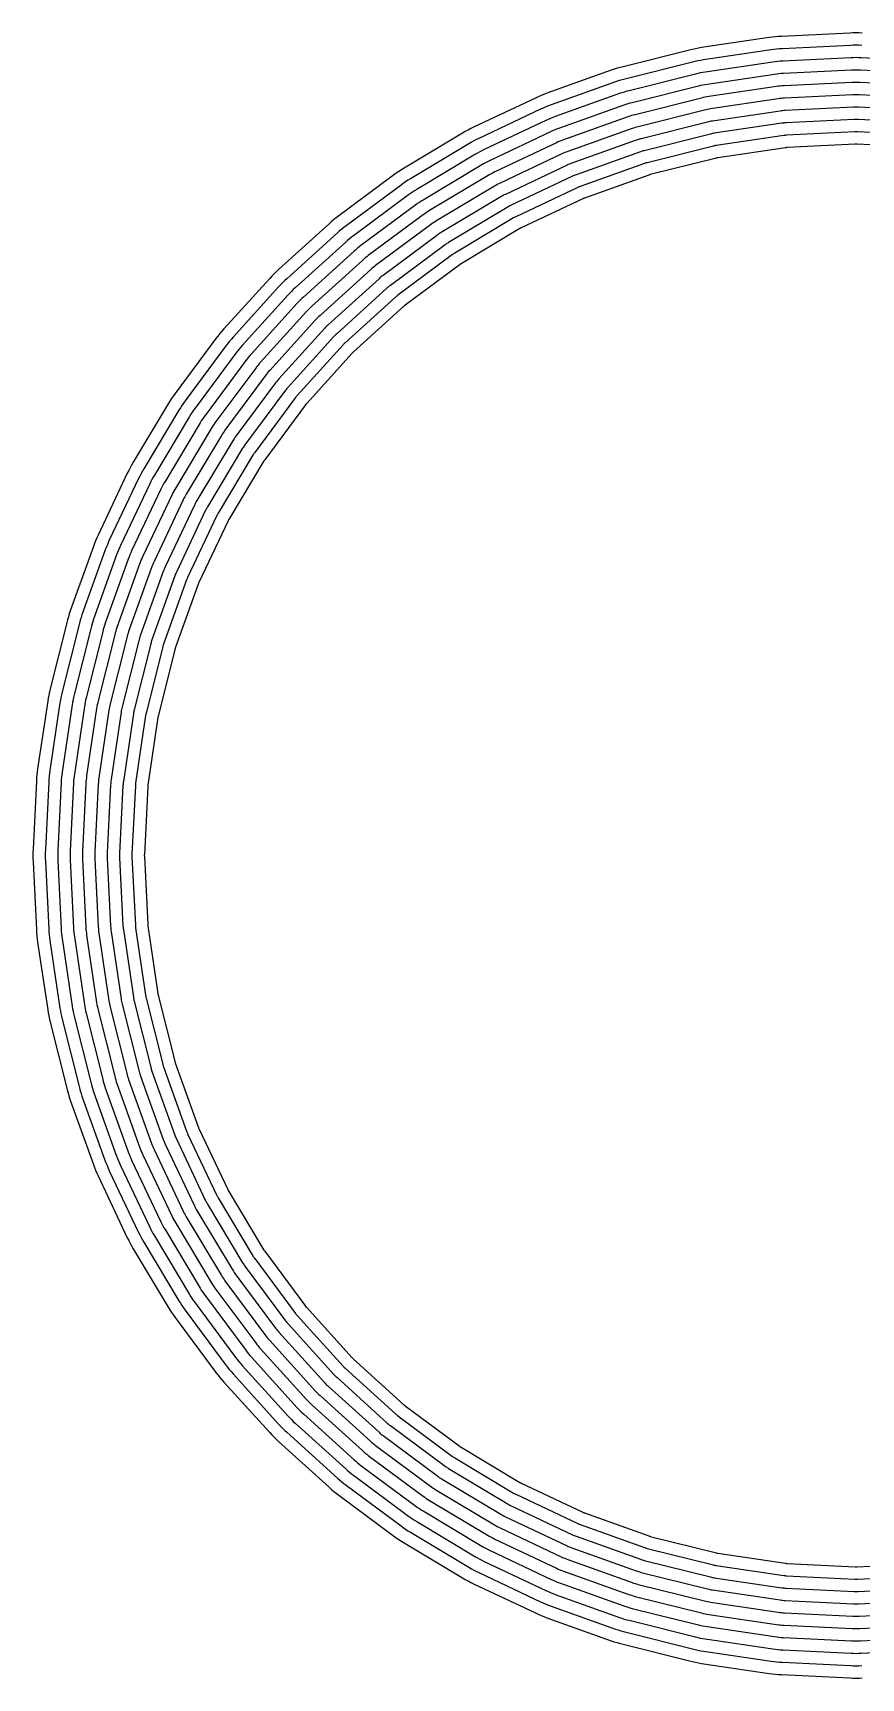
# Model space of a CAD drawing. Header units: metres. Extents: x 1.4 to 44.2, y 0.1 to 33.9.
# Drawn here: x 1.37 to 4.04, y 27.37 to 32.69 of the extents above; entities that cross this region are included whole.
import ezdxf

# ---------------------------------------------------------------- set-up
doc = ezdxf.new("R2010")
doc.units = ezdxf.units.M

msp = doc.modelspace()

# ---------------------------------------------------------------- linework, layer by layer
for points in [[(4.0451, 32.6845), (4.0351, 32.6849), (4.025, 32.685), (4.015, 32.6849), (4.0049, 32.6845), (3.7844, 32.6737), (3.7743, 32.6731), (3.7643, 32.6722), (3.7543, 32.6711), (3.7443, 32.6697), (3.5259, 32.6373), (3.516, 32.6357), (3.5061, 32.6339), (3.4962, 32.6318), (3.4864, 32.6295), (3.2723, 32.5758), (3.2625, 32.5733), (3.2529, 32.5705), (3.2433, 32.5674), (3.2337, 32.5642), (3.0258, 32.4898), (3.0164, 32.4863), (3.0071, 32.4825), (2.9978, 32.4786), (2.9887, 32.4744), (2.7891, 32.38), (2.78, 32.3756), (2.7711, 32.3709), (2.7623, 32.3661), (2.7536, 32.361), (2.5642, 32.2475), (2.5556, 32.2422), (2.5472, 32.2367), (2.5389, 32.231), (2.5307, 32.2251), (2.3534, 32.0936), (2.3454, 32.0875), (2.3375, 32.0812), (2.3298, 32.0747), (2.3223, 32.0681), (2.1587, 31.9198), (2.1513, 31.9129), (2.1441, 31.9059), (2.1371, 31.8987), (2.1302, 31.8913), (1.9819, 31.7277), (1.9753, 31.7202), (1.9688, 31.7125), (1.9625, 31.7046), (1.9564, 31.6966), (1.8249, 31.5193), (1.819, 31.5111), (1.8133, 31.5028), (1.8078, 31.4944), (1.8025, 31.4858), (1.689, 31.2964), (1.684, 31.2877), (1.6791, 31.2789), (1.6745, 31.27), (1.6701, 31.261), (1.5756, 31.0613), (1.5715, 31.0522), (1.5675, 31.043), (1.5638, 31.0336), (1.5603, 31.0242), (1.4859, 30.8163), (1.4826, 30.8068), (1.4796, 30.7972), (1.4767, 30.7875), (1.4742, 30.7778), (1.4205, 30.5636), (1.4182, 30.5538), (1.4161, 30.544), (1.4143, 30.5341), (1.4127, 30.5241), (1.3803, 30.3057), (1.3789, 30.2957), (1.3778, 30.2857), (1.377, 30.2757), (1.3763, 30.2657), (1.3655, 30.0451), (1.3651, 30.0351), (1.365, 30.025), (1.3651, 30.015), (1.3655, 30.0049), (1.3763, 29.7844), (1.377, 29.7743), (1.3778, 29.7643), (1.3789, 29.7543), (1.3803, 29.7443), (1.4127, 29.5259), (1.4143, 29.516), (1.4161, 29.5061), (1.4182, 29.4962), (1.4205, 29.4864), (1.4742, 29.2723), (1.4767, 29.2625), (1.4796, 29.2529), (1.4826, 29.2433), (1.4859, 29.2337), (1.5603, 29.0258), (1.5638, 29.0164), (1.5675, 29.0071), (1.5715, 28.9978), (1.5756, 28.9887), (1.6701, 28.7891), (1.6745, 28.78), (1.6791, 28.7711), (1.684, 28.7623), (1.689, 28.7536), (1.8025, 28.5642), (1.8078, 28.5556), (1.8133, 28.5472), (1.819, 28.5389), (1.8249, 28.5307), (1.9564, 28.3534), (1.9625, 28.3454), (1.9688, 28.3375), (1.9753, 28.3298), (1.9819, 28.3223), (2.1302, 28.1587), (2.1371, 28.1513), (2.1441, 28.1441), (2.1513, 28.1371), (2.1587, 28.1302), (2.3223, 27.9819), (2.3298, 27.9753), (2.3375, 27.9688), (2.3454, 27.9625), (2.3534, 27.9564), (2.5307, 27.8249), (2.5389, 27.819), (2.5472, 27.8133), (2.5556, 27.8078), (2.5642, 27.8025), (2.7536, 27.689), (2.7623, 27.684), (2.7711, 27.6791), (2.78, 27.6745), (2.7891, 27.6701), (2.9887, 27.5756), (2.9978, 27.5715), (3.0071, 27.5675), (3.0164, 27.5638), (3.0258, 27.5603), (3.2337, 27.4859), (3.2433, 27.4826), (3.2529, 27.4796), (3.2625, 27.4767), (3.2723, 27.4742), (3.4864, 27.4205), (3.4962, 27.4182), (3.5061, 27.4161), (3.516, 27.4143), (3.5259, 27.4127), (3.7443, 27.3803), (3.7543, 27.3789), (3.7643, 27.3778), (3.7743, 27.377), (3.7844, 27.3763), (4.0049, 27.3655), (4.015, 27.3651), (4.025, 27.365), (4.0351, 27.3651), (4.0451, 27.3655)], [(4.0432, 32.6446), (4.0341, 32.6449), (4.025, 32.645), (4.0159, 32.6449), (4.0069, 32.6446), (3.7863, 32.6337), (3.7773, 32.6332), (3.7682, 32.6324), (3.7592, 32.6314), (3.7502, 32.6302), (3.5318, 32.5978), (3.5228, 32.5963), (3.5139, 32.5947), (3.505, 32.5928), (3.4962, 32.5907), (3.282, 32.537), (3.2732, 32.5347), (3.2645, 32.5322), (3.2558, 32.5295), (3.2472, 32.5265), (3.0393, 32.4521), (3.0308, 32.4489), (3.0224, 32.4456), (3.014, 32.442), (3.0058, 32.4382), (2.8062, 32.3438), (2.798, 32.3398), (2.79, 32.3356), (2.782, 32.3313), (2.7742, 32.3267), (2.5848, 32.2132), (2.577, 32.2084), (2.5694, 32.2035), (2.5619, 32.1983), (2.5546, 32.193), (2.3772, 32.0615), (2.37, 32.056), (2.3629, 32.0503), (2.356, 32.0445), (2.3492, 32.0384), (2.1855, 31.8902), (2.1789, 31.884), (2.1724, 31.8776), (2.1661, 31.8711), (2.1599, 31.8645), (2.0116, 31.7009), (2.0056, 31.6941), (1.9997, 31.6871), (1.9941, 31.68), (1.9886, 31.6728), (1.857, 31.4955), (1.8517, 31.4881), (1.8466, 31.4806), (1.8416, 31.473), (1.8368, 31.4653), (1.7233, 31.2759), (1.7188, 31.268), (1.7144, 31.2601), (1.7102, 31.252), (1.7062, 31.2439), (1.6118, 31.0442), (1.608, 31.036), (1.6044, 31.0276), (1.6011, 31.0192), (1.5979, 31.0107), (1.5235, 30.8028), (1.5206, 30.7942), (1.5178, 30.7856), (1.5153, 30.7768), (1.513, 30.7681), (1.4593, 30.5539), (1.4572, 30.545), (1.4554, 30.5361), (1.4537, 30.5272), (1.4523, 30.5183), (1.4199, 30.2998), (1.4186, 30.2908), (1.4176, 30.2818), (1.4168, 30.2728), (1.4163, 30.2637), (1.4055, 30.0432), (1.4051, 30.0341), (1.405, 30.025), (1.4051, 30.0159), (1.4055, 30.0069), (1.4163, 29.7863), (1.4168, 29.7773), (1.4176, 29.7682), (1.4186, 29.7592), (1.4199, 29.7502), (1.4523, 29.5318), (1.4537, 29.5228), (1.4554, 29.5139), (1.4572, 29.505), (1.4593, 29.4962), (1.513, 29.282), (1.5153, 29.2732), (1.5178, 29.2645), (1.5206, 29.2558), (1.5235, 29.2472), (1.5979, 29.0393), (1.6011, 29.0308), (1.6044, 29.0224), (1.608, 29.014), (1.6118, 29.0058), (1.7062, 28.8062), (1.7102, 28.798), (1.7144, 28.79), (1.7188, 28.782), (1.7233, 28.7742), (1.8368, 28.5848), (1.8416, 28.577), (1.8466, 28.5694), (1.8517, 28.5619), (1.857, 28.5546), (1.9886, 28.3772), (1.9941, 28.37), (1.9997, 28.3629), (2.0056, 28.356), (2.0116, 28.3492), (2.1599, 28.1855), (2.1661, 28.1789), (2.1724, 28.1724), (2.1789, 28.1661), (2.1855, 28.1599), (2.3492, 28.0116), (2.356, 28.0056), (2.3629, 27.9997), (2.37, 27.9941), (2.3772, 27.9886), (2.5546, 27.857), (2.5619, 27.8517), (2.5694, 27.8466), (2.577, 27.8416), (2.5848, 27.8368), (2.7742, 27.7233), (2.782, 27.7188), (2.79, 27.7144), (2.798, 27.7102), (2.8062, 27.7062), (3.0058, 27.6118), (3.014, 27.608), (3.0224, 27.6044), (3.0308, 27.6011), (3.0393, 27.5979), (3.2472, 27.5235), (3.2558, 27.5206), (3.2645, 27.5178), (3.2732, 27.5153), (3.282, 27.513), (3.4962, 27.4593), (3.505, 27.4572), (3.5139, 27.4554), (3.5228, 27.4537), (3.5318, 27.4523), (3.7502, 27.4199), (3.7592, 27.4186), (3.7682, 27.4176), (3.7773, 27.4168), (3.7863, 27.4163), (4.0069, 27.4055), (4.0159, 27.4051), (4.025, 27.405), (4.0341, 27.4051), (4.0432, 27.4055)], [(4.2617, 32.5938), (4.0412, 32.6046), (4.0331, 32.6049), (4.025, 32.605), (4.0169, 32.6049), (4.0088, 32.6046), (3.7883, 32.5938), (3.7802, 32.5933), (3.7721, 32.5926), (3.7641, 32.5917), (3.7561, 32.5906), (3.5376, 32.5582), (3.5296, 32.5569), (3.5217, 32.5554), (3.5138, 32.5538), (3.5059, 32.5519), (3.2917, 32.4982), (3.2839, 32.4962), (3.2761, 32.4939), (3.2684, 32.4915), (3.2607, 32.4888), (3.0528, 32.4145), (3.0452, 32.4116), (3.0377, 32.4086), (3.0302, 32.4054), (3.0229, 32.4021), (2.8233, 32.3077), (2.816, 32.3041), (2.8088, 32.3004), (2.8017, 32.2965), (2.7947, 32.2924), (2.6053, 32.1789), (2.5984, 32.1746), (2.5916, 32.1702), (2.585, 32.1656), (2.5784, 32.1609), (2.401, 32.0293), (2.3946, 32.0244), (2.3883, 32.0194), (2.3821, 32.0142), (2.376, 32.0088), (2.2124, 31.8605), (2.2065, 31.855), (2.2007, 31.8493), (2.195, 31.8436), (2.1895, 31.8376), (2.0412, 31.674), (2.0359, 31.6679), (2.0306, 31.6617), (2.0256, 31.6554), (2.0207, 31.649), (1.8891, 31.4716), (1.8844, 31.4651), (1.8798, 31.4584), (1.8754, 31.4516), (1.8712, 31.4447), (1.7576, 31.2553), (1.7536, 31.2483), (1.7497, 31.2412), (1.7459, 31.234), (1.7424, 31.2267), (1.648, 31.0271), (1.6446, 31.0198), (1.6414, 31.0123), (1.6384, 31.0048), (1.6356, 30.9972), (1.5612, 30.7893), (1.5586, 30.7817), (1.5561, 30.7739), (1.5539, 30.7662), (1.5518, 30.7583), (1.4981, 30.5441), (1.4963, 30.5363), (1.4946, 30.5283), (1.4931, 30.5204), (1.4918, 30.5124), (1.4594, 30.294), (1.4583, 30.2859), (1.4574, 30.2779), (1.4567, 30.2698), (1.4562, 30.2617), (1.4454, 30.0412), (1.4451, 30.0331), (1.445, 30.025), (1.4451, 30.0169), (1.4454, 30.0088), (1.4562, 29.7883), (1.4567, 29.7802), (1.4574, 29.7721), (1.4583, 29.7641), (1.4594, 29.7561), (1.4918, 29.5376), (1.4931, 29.5296), (1.4946, 29.5217), (1.4963, 29.5138), (1.4981, 29.5059), (1.5518, 29.2917), (1.5539, 29.2839), (1.5561, 29.2761), (1.5586, 29.2684), (1.5612, 29.2607), (1.6356, 29.0528), (1.6384, 29.0452), (1.6414, 29.0377), (1.6446, 29.0302), (1.648, 29.0229), (1.7424, 28.8233), (1.7459, 28.816), (1.7497, 28.8088), (1.7536, 28.8017), (1.7576, 28.7947), (1.8712, 28.6053), (1.8754, 28.5984), (1.8798, 28.5916), (1.8844, 28.585), (1.8891, 28.5784), (2.0207, 28.401), (2.0256, 28.3946), (2.0306, 28.3883), (2.0359, 28.3821), (2.0412, 28.376), (2.1895, 28.2124), (2.195, 28.2065), (2.2007, 28.2007), (2.2065, 28.195), (2.2124, 28.1895), (2.376, 28.0412), (2.3821, 28.0359), (2.3883, 28.0306), (2.3946, 28.0256), (2.401, 28.0207), (2.5784, 27.8891), (2.585, 27.8844), (2.5916, 27.8798), (2.5984, 27.8754), (2.6053, 27.8712), (2.7947, 27.7576), (2.8017, 27.7536), (2.8088, 27.7497), (2.816, 27.7459), (2.8233, 27.7424), (3.0229, 27.648), (3.0302, 27.6446), (3.0377, 27.6414), (3.0452, 27.6384), (3.0528, 27.6356), (3.2607, 27.5612), (3.2684, 27.5586), (3.2761, 27.5561), (3.2839, 27.5539), (3.2917, 27.5518), (3.5059, 27.4981), (3.5138, 27.4963), (3.5217, 27.4946), (3.5296, 27.4931), (3.5376, 27.4918), (3.7561, 27.4594), (3.7641, 27.4583), (3.7721, 27.4574), (3.7802, 27.4567), (3.7883, 27.4562), (4.0088, 27.4454), (4.0169, 27.4451), (4.025, 27.445), (4.0331, 27.4451), (4.0412, 27.4454), (4.2617, 27.4562)], [(4.2598, 32.5538), (4.0392, 32.5647), (4.0321, 32.5649), (4.025, 32.565), (4.0179, 32.5649), (4.0108, 32.5647), (3.7902, 32.5538), (3.7831, 32.5534), (3.776, 32.5528), (3.769, 32.552), (3.7619, 32.551), (3.5435, 32.5186), (3.5365, 32.5175), (3.5295, 32.5162), (3.5225, 32.5147), (3.5156, 32.5131), (3.3014, 32.4594), (3.2945, 32.4576), (3.2877, 32.4556), (3.2809, 32.4535), (3.2742, 32.4512), (3.0663, 32.3768), (3.0596, 32.3743), (3.053, 32.3717), (3.0465, 32.3689), (3.04, 32.3659), (2.8404, 32.2715), (2.834, 32.2684), (2.8277, 32.2651), (2.8214, 32.2617), (2.8153, 32.2581), (2.6259, 32.1446), (2.6198, 32.1408), (2.6139, 32.1369), (2.608, 32.1329), (2.6022, 32.1287), (2.4249, 31.9972), (2.4192, 31.9929), (2.4137, 31.9885), (2.4082, 31.9839), (2.4029, 31.9792), (2.2393, 31.8309), (2.2341, 31.826), (2.229, 31.8211), (2.224, 31.816), (2.2191, 31.8108), (2.0709, 31.6471), (2.0661, 31.6418), (2.0616, 31.6364), (2.0571, 31.6308), (2.0528, 31.6252), (1.9213, 31.4478), (1.9171, 31.442), (1.9131, 31.4362), (1.9092, 31.4302), (1.9055, 31.4241), (1.7919, 31.2347), (1.7884, 31.2286), (1.7849, 31.2224), (1.7817, 31.216), (1.7785, 31.2096), (1.6841, 31.01), (1.6812, 31.0036), (1.6784, 30.997), (1.6757, 30.9904), (1.6732, 30.9837), (1.5988, 30.7759), (1.5965, 30.7691), (1.5944, 30.7623), (1.5924, 30.7555), (1.5906, 30.7486), (1.5369, 30.5344), (1.5353, 30.5275), (1.5338, 30.5205), (1.5325, 30.5135), (1.5314, 30.5065), (1.499, 30.2881), (1.498, 30.2811), (1.4972, 30.274), (1.4966, 30.2669), (1.4962, 30.2598), (1.4854, 30.0392), (1.4851, 30.0321), (1.485, 30.025), (1.4851, 30.0179), (1.4854, 30.0108), (1.4962, 29.7902), (1.4966, 29.7831), (1.4972, 29.776), (1.498, 29.769), (1.499, 29.7619), (1.5314, 29.5435), (1.5325, 29.5365), (1.5338, 29.5295), (1.5353, 29.5225), (1.5369, 29.5156), (1.5906, 29.3014), (1.5924, 29.2945), (1.5944, 29.2877), (1.5965, 29.2809), (1.5988, 29.2742), (1.6732, 29.0663), (1.6757, 29.0596), (1.6784, 29.053), (1.6812, 29.0465), (1.6841, 29.04), (1.7785, 28.8404), (1.7817, 28.834), (1.7849, 28.8277), (1.7884, 28.8214), (1.7919, 28.8153), (1.9055, 28.6259), (1.9092, 28.6198), (1.9131, 28.6139), (1.9171, 28.608), (1.9213, 28.6022), (2.0528, 28.4249), (2.0571, 28.4192), (2.0616, 28.4137), (2.0661, 28.4082), (2.0709, 28.4029), (2.2191, 28.2393), (2.224, 28.2341), (2.229, 28.229), (2.2341, 28.224), (2.2393, 28.2191), (2.4029, 28.0709), (2.4082, 28.0661), (2.4137, 28.0616), (2.4192, 28.0571), (2.4249, 28.0528), (2.6022, 27.9213), (2.608, 27.9171), (2.6139, 27.9131), (2.6198, 27.9092), (2.6259, 27.9055), (2.8153, 27.7919), (2.8214, 27.7884), (2.8277, 27.7849), (2.834, 27.7817), (2.8404, 27.7785), (3.04, 27.6841), (3.0465, 27.6812), (3.053, 27.6784), (3.0596, 27.6757), (3.0663, 27.6732), (3.2742, 27.5988), (3.2809, 27.5965), (3.2877, 27.5944), (3.2945, 27.5924), (3.3014, 27.5906), (3.5156, 27.5369), (3.5225, 27.5353), (3.5295, 27.5338), (3.5365, 27.5325), (3.5435, 27.5314), (3.7619, 27.499), (3.769, 27.498), (3.776, 27.4972), (3.7831, 27.4966), (3.7902, 27.4962), (4.0108, 27.4854), (4.0179, 27.4851), (4.025, 27.485), (4.0321, 27.4851), (4.0392, 27.4854), (4.2598, 27.4962)], [(4.2578, 32.5139), (4.0373, 32.5247), (4.0311, 32.5249), (4.025, 32.525), (4.0189, 32.5249), (4.0127, 32.5247), (3.7922, 32.5139), (3.7861, 32.5135), (3.78, 32.513), (3.7739, 32.5123), (3.7678, 32.5115), (3.5494, 32.4791), (3.5433, 32.4781), (3.5373, 32.477), (3.5313, 32.4757), (3.5253, 32.4743), (3.3111, 32.4206), (3.3052, 32.4191), (3.2993, 32.4174), (3.2935, 32.4155), (3.2876, 32.4135), (3.0798, 32.3391), (3.074, 32.337), (3.0683, 32.3347), (3.0627, 32.3323), (3.0571, 32.3297), (2.8575, 32.2353), (2.852, 32.2326), (2.8465, 32.2298), (2.8411, 32.2269), (2.8358, 32.2238), (2.6465, 32.1103), (2.6412, 32.107), (2.6361, 32.1037), (2.631, 32.1002), (2.6261, 32.0966), (2.4487, 31.9651), (2.4438, 31.9614), (2.439, 31.9575), (2.4343, 31.9536), (2.4297, 31.9495), (2.2661, 31.8012), (2.2616, 31.7971), (2.2572, 31.7928), (2.253, 31.7884), (2.2488, 31.7839), (2.1005, 31.6203), (2.0964, 31.6157), (2.0925, 31.611), (2.0887, 31.6062), (2.0849, 31.6013), (1.9534, 31.424), (1.9498, 31.419), (1.9463, 31.4139), (1.943, 31.4088), (1.9398, 31.4036), (1.8263, 31.2142), (1.8232, 31.2089), (1.8202, 31.2035), (1.8174, 31.1981), (1.8147, 31.1925), (1.7203, 30.9929), (1.7177, 30.9874), (1.7153, 30.9817), (1.713, 30.976), (1.7109, 30.9703), (1.6365, 30.7624), (1.6345, 30.7566), (1.6327, 30.7507), (1.631, 30.7448), (1.6294, 30.7389), (1.5757, 30.5247), (1.5743, 30.5187), (1.573, 30.5127), (1.5719, 30.5067), (1.571, 30.5006), (1.5386, 30.2822), (1.5377, 30.2762), (1.5371, 30.2701), (1.5365, 30.2639), (1.5361, 30.2578), (1.5253, 30.0373), (1.5251, 30.0311), (1.525, 30.025), (1.5251, 30.0189), (1.5253, 30.0127), (1.5361, 29.7922), (1.5365, 29.7861), (1.5371, 29.78), (1.5377, 29.7739), (1.5386, 29.7678), (1.571, 29.5494), (1.5719, 29.5433), (1.573, 29.5373), (1.5743, 29.5313), (1.5757, 29.5253), (1.6294, 29.3111), (1.631, 29.3052), (1.6327, 29.2993), (1.6345, 29.2935), (1.6365, 29.2876), (1.7109, 29.0798), (1.713, 29.074), (1.7153, 29.0683), (1.7177, 29.0627), (1.7203, 29.0571), (1.8147, 28.8575), (1.8174, 28.852), (1.8202, 28.8465), (1.8232, 28.8411), (1.8263, 28.8358), (1.9398, 28.6465), (1.943, 28.6412), (1.9463, 28.6361), (1.9498, 28.631), (1.9534, 28.6261), (2.0849, 28.4487), (2.0887, 28.4438), (2.0925, 28.439), (2.0964, 28.4343), (2.1005, 28.4297), (2.2488, 28.2661), (2.253, 28.2616), (2.2572, 28.2572), (2.2616, 28.253), (2.2661, 28.2488), (2.4297, 28.1005), (2.4343, 28.0964), (2.439, 28.0925), (2.4438, 28.0887), (2.4487, 28.0849), (2.6261, 27.9534), (2.631, 27.9498), (2.6361, 27.9463), (2.6412, 27.943), (2.6465, 27.9398), (2.8358, 27.8263), (2.8411, 27.8232), (2.8465, 27.8202), (2.852, 27.8174), (2.8575, 27.8147), (3.0571, 27.7203), (3.0627, 27.7177), (3.0683, 27.7153), (3.074, 27.713), (3.0798, 27.7109), (3.2876, 27.6365), (3.2935, 27.6345), (3.2993, 27.6327), (3.3052, 27.631), (3.3111, 27.6294), (3.5253, 27.5757), (3.5313, 27.5743), (3.5373, 27.573), (3.5433, 27.5719), (3.5494, 27.571), (3.7678, 27.5386), (3.7739, 27.5377), (3.78, 27.5371), (3.7861, 27.5365), (3.7922, 27.5361), (4.0127, 27.5253), (4.0189, 27.5251), (4.025, 27.525), (4.0311, 27.5251), (4.0373, 27.5253), (4.2578, 27.5361)], [(4.2559, 32.4739), (4.0353, 32.4848), (4.0302, 32.4849), (4.025, 32.485), (4.0199, 32.4849), (4.0147, 32.4848), (3.7942, 32.4739), (3.789, 32.4736), (3.7839, 32.4732), (3.7788, 32.4726), (3.7737, 32.4719), (3.5552, 32.4395), (3.5502, 32.4387), (3.5451, 32.4377), (3.54, 32.4367), (3.535, 32.4355), (3.3208, 32.3818), (3.3159, 32.3805), (3.3109, 32.3791), (3.306, 32.3775), (3.3011, 32.3759), (3.0932, 32.3015), (3.0884, 32.2997), (3.0836, 32.2978), (3.0789, 32.2957), (3.0742, 32.2936), (2.8746, 32.1992), (2.87, 32.1969), (2.8654, 32.1945), (2.8609, 32.1921), (2.8564, 32.1895), (2.667, 32.0759), (2.6626, 32.0732), (2.6583, 32.0704), (2.6541, 32.0675), (2.6499, 32.0645), (2.4725, 31.933), (2.4684, 31.9298), (2.4644, 31.9266), (2.4605, 31.9233), (2.4566, 31.9199), (2.293, 31.7716), (2.2892, 31.7681), (2.2855, 31.7645), (2.2819, 31.7608), (2.2784, 31.757), (2.1301, 31.5934), (2.1267, 31.5896), (2.1234, 31.5856), (2.1202, 31.5816), (2.1171, 31.5775), (1.9855, 31.4001), (1.9825, 31.396), (1.9796, 31.3917), (1.9768, 31.3874), (1.9741, 31.383), (1.8606, 31.1936), (1.858, 31.1892), (1.8555, 31.1846), (1.8531, 31.1801), (1.8509, 31.1754), (1.7564, 30.9758), (1.7543, 30.9712), (1.7523, 30.9664), (1.7504, 30.9616), (1.7486, 30.9568), (1.6742, 30.7489), (1.6725, 30.744), (1.6709, 30.7391), (1.6695, 30.7342), (1.6682, 30.7292), (1.6145, 30.515), (1.6133, 30.51), (1.6123, 30.5049), (1.6113, 30.4999), (1.6105, 30.4948), (1.5781, 30.2764), (1.5774, 30.2713), (1.5769, 30.2661), (1.5764, 30.261), (1.5761, 30.2559), (1.5653, 30.0353), (1.5651, 30.0302), (1.565, 30.025), (1.5651, 30.0199), (1.5653, 30.0147), (1.5761, 29.7942), (1.5764, 29.789), (1.5769, 29.7839), (1.5774, 29.7788), (1.5781, 29.7737), (1.6105, 29.5552), (1.6113, 29.5502), (1.6123, 29.5451), (1.6133, 29.54), (1.6145, 29.535), (1.6682, 29.3208), (1.6695, 29.3159), (1.6709, 29.3109), (1.6725, 29.306), (1.6742, 29.3011), (1.7486, 29.0932), (1.7504, 29.0884), (1.7523, 29.0836), (1.7543, 29.0789), (1.7564, 29.0742), (1.8509, 28.8746), (1.8531, 28.87), (1.8555, 28.8654), (1.858, 28.8609), (1.8606, 28.8564), (1.9741, 28.667), (1.9768, 28.6626), (1.9796, 28.6583), (1.9825, 28.6541), (1.9855, 28.6499), (2.1171, 28.4725), (2.1202, 28.4684), (2.1234, 28.4644), (2.1267, 28.4605), (2.1301, 28.4566), (2.2784, 28.293), (2.2819, 28.2892), (2.2855, 28.2855), (2.2892, 28.2819), (2.293, 28.2784), (2.4566, 28.1301), (2.4605, 28.1267), (2.4644, 28.1234), (2.4684, 28.1202), (2.4725, 28.1171), (2.6499, 27.9855), (2.6541, 27.9825), (2.6583, 27.9796), (2.6626, 27.9768), (2.667, 27.9741), (2.8564, 27.8606), (2.8609, 27.858), (2.8654, 27.8555), (2.87, 27.8531), (2.8746, 27.8509), (3.0742, 27.7564), (3.0789, 27.7543), (3.0836, 27.7523), (3.0884, 27.7504), (3.0932, 27.7486), (3.3011, 27.6742), (3.306, 27.6725), (3.3109, 27.6709), (3.3159, 27.6695), (3.3208, 27.6682), (3.535, 27.6145), (3.54, 27.6133), (3.5451, 27.6123), (3.5502, 27.6113), (3.5552, 27.6105), (3.7737, 27.5781), (3.7788, 27.5774), (3.7839, 27.5769), (3.789, 27.5764), (3.7942, 27.5761), (4.0147, 27.5653), (4.0199, 27.5651), (4.025, 27.565), (4.0302, 27.5651), (4.0353, 27.5653), (4.2559, 27.5761)], [(4.2539, 32.434), (4.0334, 32.4448), (4.0292, 32.445), (4.025, 32.445), (4.0208, 32.445), (4.0167, 32.4448), (3.7961, 32.434), (3.792, 32.4337), (3.7878, 32.4334), (3.7837, 32.4329), (3.7795, 32.4323), (3.5611, 32.3999), (3.557, 32.3993), (3.5529, 32.3985), (3.5488, 32.3976), (3.5448, 32.3967), (3.3306, 32.343), (3.3265, 32.342), (3.3225, 32.3408), (3.3185, 32.3395), (3.3146, 32.3382), (3.1067, 32.2638), (3.1028, 32.2624), (3.0989, 32.2608), (3.0951, 32.2592), (3.0913, 32.2574), (2.8917, 32.163), (2.8879, 32.1612), (2.8842, 32.1593), (2.8806, 32.1572), (2.877, 32.1551), (2.6876, 32.0416), (2.684, 32.0394), (2.6805, 32.0372), (2.6771, 32.0348), (2.6737, 32.0324), (2.4964, 31.9008), (2.493, 31.8983), (2.4898, 31.8957), (2.4866, 31.893), (2.4835, 31.8902), (2.3199, 31.742), (2.3168, 31.7391), (2.3138, 31.7362), (2.3109, 31.7332), (2.3081, 31.7302), (2.1598, 31.5666), (2.157, 31.5634), (2.1543, 31.5602), (2.1517, 31.557), (2.1492, 31.5537), (2.0177, 31.3763), (2.0152, 31.3729), (2.0129, 31.3695), (2.0106, 31.366), (2.0084, 31.3624), (1.8949, 31.1731), (1.8928, 31.1694), (1.8908, 31.1658), (1.8888, 31.1621), (1.887, 31.1583), (1.7926, 30.9587), (1.7909, 30.9549), (1.7892, 30.9511), (1.7877, 30.9472), (1.7862, 30.9433), (1.7118, 30.7354), (1.7105, 30.7315), (1.7092, 30.7275), (1.7081, 30.7235), (1.707, 30.7195), (1.6533, 30.5053), (1.6524, 30.5012), (1.6515, 30.4971), (1.6507, 30.493), (1.6501, 30.4889), (1.6177, 30.2705), (1.6171, 30.2664), (1.6167, 30.2622), (1.6163, 30.2581), (1.6161, 30.2539), (1.6052, 30.0334), (1.6051, 30.0292), (1.605, 30.025), (1.6051, 30.0208), (1.6052, 30.0167), (1.6161, 29.7961), (1.6163, 29.792), (1.6167, 29.7878), (1.6171, 29.7837), (1.6177, 29.7795), (1.6501, 29.5611), (1.6507, 29.557), (1.6515, 29.5529), (1.6524, 29.5488), (1.6533, 29.5448), (1.707, 29.3306), (1.7081, 29.3265), (1.7092, 29.3225), (1.7105, 29.3185), (1.7118, 29.3146), (1.7862, 29.1067), (1.7877, 29.1028), (1.7892, 29.0989), (1.7909, 29.0951), (1.7926, 29.0913), (1.887, 28.8917), (1.8888, 28.8879), (1.8908, 28.8842), (1.8928, 28.8806), (1.8949, 28.877), (2.0084, 28.6876), (2.0106, 28.684), (2.0129, 28.6805), (2.0152, 28.6771), (2.0177, 28.6737), (2.1492, 28.4964), (2.1517, 28.493), (2.1543, 28.4898), (2.157, 28.4866), (2.1598, 28.4835), (2.3081, 28.3199), (2.3109, 28.3168), (2.3138, 28.3138), (2.3168, 28.3109), (2.3199, 28.3081), (2.4835, 28.1598), (2.4866, 28.157), (2.4898, 28.1543), (2.493, 28.1517), (2.4964, 28.1492), (2.6737, 28.0177), (2.6771, 28.0152), (2.6805, 28.0129), (2.684, 28.0106), (2.6876, 28.0084), (2.877, 27.8949), (2.8806, 27.8928), (2.8842, 27.8908), (2.8879, 27.8888), (2.8917, 27.887), (3.0913, 27.7926), (3.0951, 27.7909), (3.0989, 27.7892), (3.1028, 27.7877), (3.1067, 27.7862), (3.3146, 27.7118), (3.3185, 27.7105), (3.3225, 27.7092), (3.3265, 27.7081), (3.3306, 27.707), (3.5448, 27.6533), (3.5488, 27.6524), (3.5529, 27.6515), (3.557, 27.6507), (3.5611, 27.6501), (3.7795, 27.6177), (3.7837, 27.6171), (3.7878, 27.6167), (3.792, 27.6163), (3.7961, 27.6161), (4.0167, 27.6052), (4.0208, 27.6051), (4.025, 27.605), (4.0292, 27.6051), (4.0334, 27.6052), (4.2539, 27.6161)], [(4.2519, 32.394), (4.0314, 32.4049), (4.0282, 32.405), (4.025, 32.405), (4.0218, 32.405), (4.0186, 32.4049), (3.7981, 32.394), (3.7949, 32.3938), (3.7917, 32.3936), (3.7886, 32.3932), (3.7854, 32.3928), (3.567, 32.3604), (3.5638, 32.3599), (3.5607, 32.3593), (3.5576, 32.3586), (3.5545, 32.3579), (3.3403, 32.3042), (3.3372, 32.3034), (3.3341, 32.3025), (3.3311, 32.3016), (3.3281, 32.3005), (3.1202, 32.2261), (3.1172, 32.225), (3.1142, 32.2238), (3.1113, 32.2226), (3.1084, 32.2213), (2.9088, 32.1269), (2.9059, 32.1255), (2.9031, 32.124), (2.9003, 32.1224), (2.8975, 32.1208), (2.7081, 32.0073), (2.7054, 32.0056), (2.7028, 32.0039), (2.7001, 32.0021), (2.6975, 32.0002), (2.5202, 31.8687), (2.5176, 31.8668), (2.5152, 31.8648), (2.5127, 31.8627), (2.5103, 31.8606), (2.3467, 31.7123), (2.3444, 31.7102), (2.3421, 31.7079), (2.3399, 31.7056), (2.3377, 31.7033), (2.1894, 31.5397), (2.1873, 31.5373), (2.1852, 31.5349), (2.1833, 31.5324), (2.1813, 31.5298), (2.0498, 31.3525), (2.0479, 31.3499), (2.0461, 31.3473), (2.0444, 31.3446), (2.0427, 31.3419), (1.9292, 31.1525), (1.9276, 31.1497), (1.926, 31.1469), (1.9246, 31.1441), (1.9232, 31.1412), (1.8288, 30.9416), (1.8274, 30.9387), (1.8262, 30.9358), (1.825, 30.9328), (1.8239, 30.9298), (1.7495, 30.7219), (1.7485, 30.7189), (1.7475, 30.7159), (1.7466, 30.7128), (1.7458, 30.7097), (1.6921, 30.4956), (1.6914, 30.4924), (1.6907, 30.4893), (1.6902, 30.4862), (1.6897, 30.483), (1.6573, 30.2646), (1.6568, 30.2615), (1.6565, 30.2583), (1.6562, 30.2551), (1.656, 30.2519), (1.6452, 30.0314), (1.6451, 30.0282), (1.645, 30.025), (1.6451, 30.0218), (1.6452, 30.0186), (1.656, 29.7981), (1.6562, 29.7949), (1.6565, 29.7917), (1.6568, 29.7886), (1.6573, 29.7854), (1.6897, 29.567), (1.6902, 29.5638), (1.6907, 29.5607), (1.6914, 29.5576), (1.6921, 29.5545), (1.7458, 29.3403), (1.7466, 29.3372), (1.7475, 29.3341), (1.7485, 29.3311), (1.7495, 29.3281), (1.8239, 29.1202), (1.825, 29.1172), (1.8262, 29.1142), (1.8274, 29.1113), (1.8288, 29.1084), (1.9232, 28.9088), (1.9246, 28.9059), (1.926, 28.9031), (1.9276, 28.9003), (1.9292, 28.8975), (2.0427, 28.7081), (2.0444, 28.7054), (2.0461, 28.7028), (2.0479, 28.7001), (2.0498, 28.6975), (2.1813, 28.5202), (2.1833, 28.5176), (2.1852, 28.5152), (2.1873, 28.5127), (2.1894, 28.5103), (2.3377, 28.3467), (2.3399, 28.3444), (2.3421, 28.3421), (2.3444, 28.3399), (2.3467, 28.3377), (2.5103, 28.1894), (2.5127, 28.1873), (2.5152, 28.1852), (2.5176, 28.1833), (2.5202, 28.1813), (2.6975, 28.0498), (2.7001, 28.0479), (2.7028, 28.0461), (2.7054, 28.0444), (2.7081, 28.0427), (2.8975, 27.9292), (2.9003, 27.9276), (2.9031, 27.926), (2.9059, 27.9246), (2.9088, 27.9232), (3.1084, 27.8288), (3.1113, 27.8274), (3.1142, 27.8262), (3.1172, 27.825), (3.1202, 27.8239), (3.3281, 27.7495), (3.3311, 27.7485), (3.3341, 27.7475), (3.3372, 27.7466), (3.3403, 27.7458), (3.5545, 27.6921), (3.5576, 27.6914), (3.5607, 27.6907), (3.5638, 27.6902), (3.567, 27.6897), (3.7854, 27.6573), (3.7886, 27.6568), (3.7917, 27.6565), (3.7949, 27.6562), (3.7981, 27.656), (4.0186, 27.6452), (4.0218, 27.6451), (4.025, 27.645), (4.0282, 27.6451), (4.0314, 27.6452), (4.2519, 27.656)], [(4.25, 32.3541), (4.0294, 32.3649), (4.0272, 32.365), (4.025, 32.365), (4.0228, 32.365), (4.0206, 32.3649), (3.8001, 32.3541), (3.7979, 32.3539), (3.7957, 32.3537), (3.7935, 32.3535), (3.7913, 32.3532), (3.5729, 32.3208), (3.5707, 32.3205), (3.5685, 32.32), (3.5663, 32.3196), (3.5642, 32.3191), (3.35, 32.2654), (3.3479, 32.2649), (3.3457, 32.2643), (3.3436, 32.2636), (3.3416, 32.2629), (3.1337, 32.1885), (3.1316, 32.1877), (3.1295, 32.1869), (3.1275, 32.186), (3.1255, 32.1851), (2.9259, 32.0907), (2.9239, 32.0897), (2.9219, 32.0887), (2.92, 32.0876), (2.9181, 32.0865), (2.7287, 31.973), (2.7268, 31.9719), (2.725, 31.9707), (2.7232, 31.9694), (2.7214, 31.9681), (2.544, 31.8366), (2.5423, 31.8352), (2.5405, 31.8339), (2.5388, 31.8324), (2.5372, 31.831), (2.3736, 31.6827), (2.372, 31.6812), (2.3704, 31.6796), (2.3688, 31.6781), (2.3673, 31.6764), (2.2191, 31.5128), (2.2176, 31.5112), (2.2162, 31.5095), (2.2148, 31.5078), (2.2135, 31.506), (2.0819, 31.3287), (2.0806, 31.3269), (2.0794, 31.325), (2.0782, 31.3232), (2.077, 31.3213), (1.9635, 31.1319), (1.9624, 31.13), (1.9613, 31.1281), (1.9603, 31.1261), (1.9593, 31.1241), (1.8649, 30.9245), (1.864, 30.9225), (1.8631, 30.9205), (1.8623, 30.9184), (1.8615, 30.9164), (1.7872, 30.7085), (1.7864, 30.7064), (1.7858, 30.7043), (1.7852, 30.7022), (1.7846, 30.7), (1.7309, 30.4858), (1.7304, 30.4837), (1.73, 30.4815), (1.7296, 30.4794), (1.7292, 30.4772), (1.6968, 30.2588), (1.6965, 30.2566), (1.6963, 30.2544), (1.6961, 30.2522), (1.696, 30.25), (1.6851, 30.0294), (1.685, 30.0272), (1.685, 30.025), (1.685, 30.0228), (1.6851, 30.0206), (1.696, 29.8001), (1.6961, 29.7979), (1.6963, 29.7957), (1.6965, 29.7935), (1.6968, 29.7913), (1.7292, 29.5729), (1.7296, 29.5707), (1.73, 29.5685), (1.7304, 29.5663), (1.7309, 29.5642), (1.7846, 29.35), (1.7852, 29.3479), (1.7858, 29.3457), (1.7864, 29.3436), (1.7872, 29.3416), (1.8615, 29.1337), (1.8623, 29.1316), (1.8631, 29.1295), (1.864, 29.1275), (1.8649, 29.1255), (1.9593, 28.9259), (1.9603, 28.9239), (1.9613, 28.9219), (1.9624, 28.92), (1.9635, 28.9181), (2.077, 28.7287), (2.0782, 28.7268), (2.0794, 28.725), (2.0806, 28.7232), (2.0819, 28.7214), (2.2135, 28.544), (2.2148, 28.5423), (2.2162, 28.5405), (2.2176, 28.5388), (2.2191, 28.5372), (2.3673, 28.3736), (2.3688, 28.372), (2.3704, 28.3704), (2.372, 28.3688), (2.3736, 28.3673), (2.5372, 28.2191), (2.5388, 28.2176), (2.5405, 28.2162), (2.5423, 28.2148), (2.544, 28.2135), (2.7214, 28.0819), (2.7232, 28.0806), (2.725, 28.0794), (2.7268, 28.0782), (2.7287, 28.077), (2.9181, 27.9635), (2.92, 27.9624), (2.9219, 27.9613), (2.9239, 27.9603), (2.9259, 27.9593), (3.1255, 27.8649), (3.1275, 27.864), (3.1295, 27.8631), (3.1316, 27.8623), (3.1337, 27.8615), (3.3416, 27.7872), (3.3436, 27.7864), (3.3457, 27.7858), (3.3479, 27.7852), (3.35, 27.7846), (3.5642, 27.7309), (3.5663, 27.7304), (3.5685, 27.73), (3.5707, 27.7296), (3.5729, 27.7292), (3.7913, 27.6968), (3.7935, 27.6965), (3.7957, 27.6963), (3.7979, 27.6961), (3.8001, 27.696), (4.0206, 27.6851), (4.0228, 27.685), (4.025, 27.685), (4.0272, 27.685), (4.0294, 27.6851), (4.25, 27.696)], [(4.248, 32.3141), (4.0275, 32.325), (4.0262, 32.325), (4.025, 32.325), (4.0238, 32.325), (4.0226, 32.325), (3.802, 32.3141), (3.8008, 32.314), (3.7996, 32.3139), (3.7984, 32.3138), (3.7971, 32.3136), (3.5787, 32.2812), (3.5775, 32.281), (3.5763, 32.2808), (3.5751, 32.2806), (3.5739, 32.2803), (3.3597, 32.2266), (3.3585, 32.2263), (3.3574, 32.226), (3.3562, 32.2256), (3.355, 32.2252), (3.1471, 32.1508), (3.146, 32.1504), (3.1448, 32.1499), (3.1437, 32.1495), (3.1426, 32.1489), (2.943, 32.0545), (2.9419, 32.054), (2.9408, 32.0534), (2.9397, 32.0528), (2.9387, 32.0522), (2.7493, 31.9387), (2.7482, 31.9381), (2.7472, 31.9374), (2.7462, 31.9367), (2.7452, 31.936), (2.5678, 31.8044), (2.5669, 31.8037), (2.5659, 31.8029), (2.565, 31.8021), (2.564, 31.8013), (2.4004, 31.6531), (2.3995, 31.6522), (2.3987, 31.6514), (2.3978, 31.6505), (2.397, 31.6496), (2.2487, 31.486), (2.2479, 31.4851), (2.2471, 31.4841), (2.2463, 31.4832), (2.2456, 31.4822), (2.114, 31.3048), (2.1133, 31.3038), (2.1126, 31.3028), (2.112, 31.3018), (2.1113, 31.3008), (1.9978, 31.1114), (1.9972, 31.1103), (1.9966, 31.1092), (1.996, 31.1081), (1.9955, 31.107), (1.9011, 30.9074), (1.9006, 30.9063), (1.9001, 30.9052), (1.8996, 30.904), (1.8992, 30.9029), (1.8248, 30.695), (1.8244, 30.6938), (1.824, 30.6927), (1.8237, 30.6915), (1.8234, 30.6903), (1.7697, 30.4761), (1.7695, 30.4749), (1.7692, 30.4737), (1.769, 30.4725), (1.7688, 30.4713), (1.7364, 30.2529), (1.7362, 30.2517), (1.7361, 30.2505), (1.736, 30.2492), (1.7359, 30.248), (1.7251, 30.0275), (1.725, 30.0262), (1.725, 30.025), (1.725, 30.0238), (1.7251, 30.0226), (1.7359, 29.802), (1.736, 29.8008), (1.7361, 29.7996), (1.7362, 29.7984), (1.7364, 29.7971), (1.7688, 29.5787), (1.769, 29.5775), (1.7692, 29.5763), (1.7695, 29.5751), (1.7697, 29.5739), (1.8234, 29.3597), (1.8237, 29.3585), (1.824, 29.3574), (1.8244, 29.3562), (1.8248, 29.355), (1.8992, 29.1471), (1.8996, 29.146), (1.9001, 29.1448), (1.9006, 29.1437), (1.9011, 29.1426), (1.9955, 28.943), (1.996, 28.9419), (1.9966, 28.9408), (1.9972, 28.9397), (1.9978, 28.9387), (2.1113, 28.7493), (2.112, 28.7482), (2.1126, 28.7472), (2.1133, 28.7462), (2.114, 28.7452), (2.2456, 28.5678), (2.2463, 28.5669), (2.2471, 28.5659), (2.2479, 28.565), (2.2487, 28.564), (2.397, 28.4004), (2.3978, 28.3995), (2.3987, 28.3987), (2.3995, 28.3978), (2.4004, 28.397), (2.564, 28.2487), (2.565, 28.2479), (2.5659, 28.2471), (2.5669, 28.2463), (2.5678, 28.2456), (2.7452, 28.114), (2.7462, 28.1133), (2.7472, 28.1126), (2.7482, 28.112), (2.7493, 28.1113), (2.9387, 27.9978), (2.9397, 27.9972), (2.9408, 27.9966), (2.9419, 27.996), (2.943, 27.9955), (3.1426, 27.9011), (3.1437, 27.9006), (3.1448, 27.9001), (3.146, 27.8996), (3.1471, 27.8992), (3.355, 27.8248), (3.3562, 27.8244), (3.3574, 27.824), (3.3585, 27.8237), (3.3597, 27.8234), (3.5739, 27.7697), (3.5751, 27.7695), (3.5763, 27.7692), (3.5775, 27.769), (3.5787, 27.7688), (3.7971, 27.7364), (3.7984, 27.7362), (3.7996, 27.7361), (3.8008, 27.736), (3.802, 27.7359), (4.0226, 27.7251), (4.0238, 27.725), (4.025, 27.725), (4.0262, 27.725), (4.0275, 27.7251), (4.248, 27.7359)]]:
    msp.add_lwpolyline(points)

doc.saveas('drawing.dxf')
